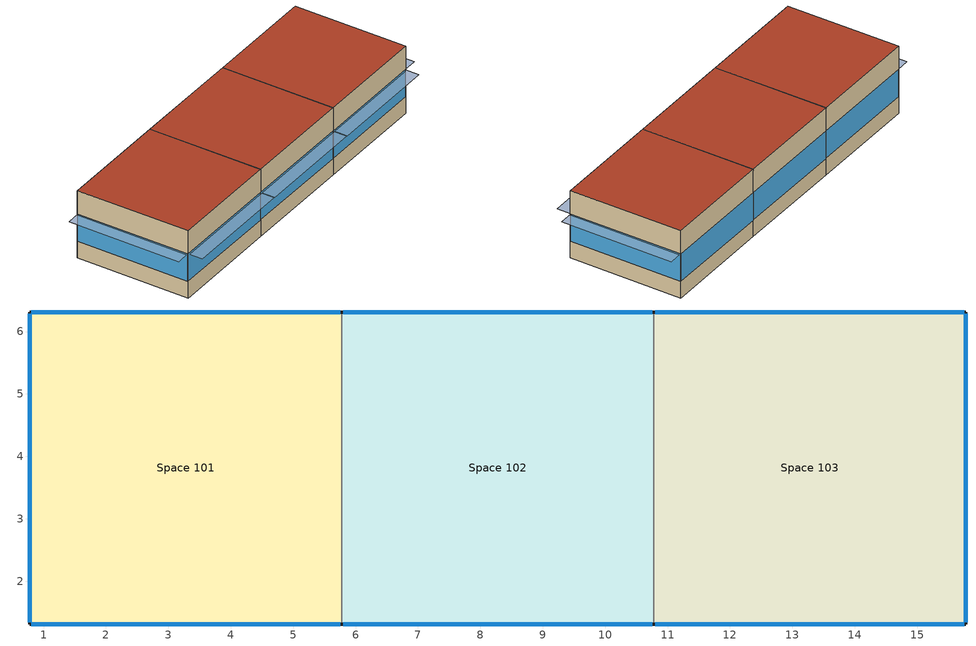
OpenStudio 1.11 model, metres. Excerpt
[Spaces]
Space 101
 floor ground: 5.78,6.31 5.78,1.31 0.78,1.31 0.78,6.31 z0
 wall outside: 5.78,6.31 0.78,6.31 0.78,1.31 5.78,1.31 z0:3.05
 wall to Space 102: 5.78,1.31 5.78,6.31 z0:3.05
 window: 5.75,6.31 0.8,6.31 / 0.8,1.31 5.75,1.31 / 0.78,6.29 0.78,1.34 z0.76:1.99
 roof outside: 5.78,1.31 5.78,6.31 0.78,6.31 0.78,1.31 z3.05
Space 102
 floor ground: 10.78,6.31 10.78,1.31 5.78,1.31 5.78,6.31 z0
 wall outside: 10.78,6.31 5.78,6.31 / 5.78,1.31 10.78,1.31 z0:3.05
 wall to Space 103: 10.78,1.31 10.78,6.31 z0:3.05
 window: 10.75,6.31 5.8,6.31 / 5.8,1.31 10.75,1.31 z0.76:1.99
 roof outside: 10.78,1.31 10.78,6.31 5.78,6.31 5.78,1.31 z3.05
Space 103
 floor ground: 15.78,6.31 15.78,1.31 10.78,1.31 10.78,6.31 z0
 wall outside: 10.78,1.31 15.78,1.31 15.78,6.31 10.78,6.31 z0:3.05
 window: 10.8,1.31 15.75,1.31 / 15.75,6.31 10.8,6.31 / 15.78,1.34 15.78,6.29 z0.76:1.99
 roof outside: 15.78,1.31 15.78,6.31 10.78,6.31 10.78,1.31 z3.05
shading: 5.75,0.7 5.75,1.31 0.8,1.31 0.8,0.7 z1.99; 16.39,1.34 16.39,6.29 15.78,6.29 15.78,1.34 z1.99; 0.78,1.34 0.78,6.29 0.16,6.29 0.16,1.34 z1.99; 10.75,0.7 10.75,1.31 5.8,1.31 5.8,0.7 z1.99; 15.75,0.7 15.75,1.31 10.8,1.31 10.8,0.7 z1.99
[Building]
Building 1: Space Type=189.1-2009 - Office - OpenOffice - CZ4-8; Default Construction Set=189.1-2009 - CZ5 - Office
[Site]
Piacenza: Latitude {deg}=44.92; Longitude {deg}=9.73; Time Zone {hr}=1; Elevation {m}=134
[ClimateZones]
Climate Zone Institution Name 1=ASHRAE; Climate Zone Document Name 1=ANSI/ASHRAE Standard 169; Climate Zone Document Year 1=2006; Climate Zone Institution Name 2=CEC; Climate Zone Document Name 2=California Climate Zone Descriptions; Climate Zone Document Year 2=1995
[SizingPeriod:DesignDay] Barometric Pressure {Pa}=99726; Sky Clearness=0; Rain Indicator=0; Snow Indicator=0; Day of Month=21; Daylight Saving Time Indicator=0; Dry-Bulb Temperature Range Modifier Type=DefaultMultipliers
Name | Maximum Dry-Bulb Temperature {C} | Daily Dry-Bulb Temperature Range {deltaC} | Humidity Indicating Conditions at Maximum Dry-Bulb | Wind Speed {m/s} | Wind Direction {deg} | Month | Day Type | Humidity Indicating Type | Solar Model Indicator | ASHRAE Taub | ASHRAE Taud
Piacenza Ann Clg .4% Condns Enth=>MDB | 30.3 | 11.9 | 74900 | 2.3 | 90 | 8 | SummerDesignDay | Enthalpy | ASHRAETau | 0.48 | 1.935
Piacenza Ann Clg .4% Condns DP=>MDB | 27.4 | 11.9 | 23 | 2.3 | 90 | 8 | SummerDesignDay | Dewpoint | ASHRAETau | 0.48 | 1.935
Piacenza Ann Clg .4% Condns WB=>MDB | 30.1 | 11.9 | 24.6 | 2.3 | 90 | 8 | SummerDesignDay | Wetbulb | ASHRAETau | 0.48 | 1.935
Piacenza Ann Hum_n 99.6% Condns DP=>MCDB | 3.5 | 0 | -11.3 | 2 | 250 | 1 | WinterDesignDay | Dewpoint | ASHRAEClearSky
[DefaultConstructionSet] Interior Partition Construction=Interior Partition
Name | Default Exterior Surface Constructions | Default Interior Surface Constructions | Default Ground Contact Surface Constructions | Default Exterior SubSurface Constructions | Default Interior SubSurface Constructions
189.1-2009 - CZ5 - Office | Default Surface Constructions 13 | Default Surface Constructions 14 | Default Surface Constructions 15 | Default Sub Surface Constructions 9 | Default Sub Surface Constructions 10
model | Default Surface Constructions 1 | Default Surface Constructions 2 | Default Surface Constructions 3 | Default Sub Surface Constructions 1 | Default Sub Surface Constructions 2
[DefaultSurfaceConstructions]
Name | Floor Construction | Wall Construction | Roof Ceiling Construction
Default Surface Constructions 1 | ExtSlabCarpet 4in ClimateZone 1-8 | model ext wall | ASHRAE 189.1-2009 ExtRoof IEAD ClimateZone 1
Default Surface Constructions 2; Default Surface Constructions 14 | Interior Floor | Interior Wall | Interior Ceiling
Default Surface Constructions 3; Default Surface Constructions 15 | ExtSlabCarpet 4in ClimateZone 1-8 | ExtSlabCarpet 4in ClimateZone 1-8 | ExtSlabCarpet 4in ClimateZone 1-8
Default Surface Constructions 13 | ExtSlabCarpet 4in ClimateZone 1-8 | ASHRAE 189.1-2009 ExtWall Mass ClimateZone 5 | ASHRAE 189.1-2009 ExtRoof IEAD ClimateZone 2-5
[Construction]
ExtSlabCarpet 4in ClimateZone 1-8: MAT-CC05 4 HW CONCRETE, CP02 CARPET PAD
model ext wall: 1IN Stucco, 8IN Concrete HW, 1/2IN Gypsum
ASHRAE 189.1-2009 ExtRoof IEAD ClimateZone 1: Roof Membrane, Roof Insulation [18], Metal Decking
Interior Floor: F16 Acoustic tile, F05 Ceiling air space resistance, M11 100mm lightweight concrete
Interior Wall: G01a 19mm gypsum board, F04 Wall air space resistance, G01a 19mm gypsum board
Interior Ceiling: M11 100mm lightweight concrete, F05 Ceiling air space resistance, F16 Acoustic tile
ASHRAE 189.1-2009 ExtWindow ClimateZone 1: Theoretical Glass [167]
Exterior Door: F08 Metal surface, I01 25mm insulation board
Interior Window: Clear 3mm
Interior Door; Interior Partition: G05 25mm wood
ASHRAE 189.1-2009 ExtRoof IEAD ClimateZone 2-5: Roof Membrane, Roof Insulation [21], Metal Decking
ASHRAE 189.1-2009 ExtWindow ClimateZone 4-5: Theoretical Glass [207]
ASHRAE 189.1-2009 ExtWall Mass ClimateZone 5: 1IN Stucco, 8IN Concrete HW, Wall Insulation [40], 1/2IN Gypsum
[Material] Thermal Absorptance=0.9
Name | Roughness | Thickness {m} | Conductivity {W/m-K} | Density {kg/m3} | Specific Heat {J/kg-K} | Solar Absorptance | Visible Absorptance
MAT-CC05 4 HW CONCRETE | Rough | 0.1016 | 1.311 | 2240 | 836.8 | 0.85 | 0.85
1IN Stucco | Smooth | 0.0253 | 0.6918 | 1858 | 837 | 0.92 | 0.92
8IN Concrete HW | MediumRough | 0.2033 | 1.7296 | 2243 | 837 | 0.65 | 0.65
1/2IN Gypsum | Smooth | 0.0127 | 0.16 | 784.9 | 830 | 0.4 | 0.4
Roof Membrane | VeryRough | 0.0095 | 0.16 | 1121.29 | 1460 | 0.7 | 0.7
Roof Insulation [18] | MediumRough | 0.1693 | 0.049 | 265 | 836.8 | 0.7 | 0.7
Metal Decking | MediumSmooth | 0.0015 | 45.006 | 7680 | 418.4 | 0.6 | 0.6
F16 Acoustic tile | MediumSmooth | 0.0191 | 0.06 | 368 | 590 | 0.3 | 0.3
M11 100mm lightweight concrete | MediumRough | 0.1016 | 0.53 | 1280 | 840 | 0.5 | 0.5
G01a 19mm gypsum board | MediumSmooth | 0.019 | 0.16 | 800 | 1090 | 0.4 | 0.4
F08 Metal surface | Smooth | 0.0008 | 45.28 | 7824 | 500 | 0.7 | 0.7
I01 25mm insulation board | MediumRough | 0.0254 | 0.03 | 43 | 1210 | 0.6 | 0.6
G05 25mm wood | MediumSmooth | 0.0254 | 0.15 | 608 | 1630 | 0.5 | 0.5
Roof Insulation [21] | MediumRough | 0.2105 | 0.049 | 265 | 836.8 | 0.7 | 0.7
Wall Insulation [40] | MediumRough | 0.0794 | 0.0432 | 91 | 837 | 0.5 | 0.5
[Material:NoMass]
CP02 CARPET PAD: Roughness=Smooth; Thermal Resistance {m2-K/W}=0.1; Thermal Absorptance=0.9; Solar Absorptance=0.8; Visible Absorptance=0.8
[Material:AirGap]
Name | Thermal Resistance {m2-K/W}
F05 Ceiling air space resistance | 0.18
F04 Wall air space resistance | 0.15
[DefaultSubSurfaceConstructions]
Name | Fixed Window Construction | Operable Window Construction | Door Construction | Tubular Daylight Dome Construction | Tubular Daylight Diffuser Construction
Default Sub Surface Constructions 1 | ASHRAE 189.1-2009 ExtWindow ClimateZone 1 | ASHRAE 189.1-2009 ExtWindow ClimateZone 1 | Exterior Door | Interior Window | Interior Window
Default Sub Surface Constructions 2; Default Sub Surface Constructions 10 | Interior Window | Interior Window | Interior Door
Default Sub Surface Constructions 9 | ASHRAE 189.1-2009 ExtWindow ClimateZone 4-5 | ASHRAE 189.1-2009 ExtWindow ClimateZone 4-5 | Exterior Door | Interior Window | Interior Window
[WindowMaterial:Glazing] Optical Data Type=SpectralAverage; Thickness {m}=0.003; Back Side Solar Reflectance at Normal Incidence=0; Back Side Visible Reflectance at Normal Incidence=0; Infrared Transmittance at Normal Incidence=0; Dirt Correction Factor for Solar and Visible Transmittance=1; Solar Diffusing=No
Name | Solar Transmittance at Normal Incidence | Front Side Solar Reflectance at Normal Incidence | Visible Transmittance at Normal Incidence | Front Side Visible Reflectance at Normal Incidence | Front Side Infrared Hemispherical Emissivity | Back Side Infrared Hemispherical Emissivity | Conductivity {W/m-K}
Theoretical Glass [167] | 0.2374 | 0.7126 | 0.2512 | 0.6988 | 0.985 | 0.985 | 2.1073
Clear 3mm | 0.837 | 0.075 | 0.898 | 0.081 | 0.84 | 0.84 | 0.9
Theoretical Glass [207] | 0.3311 | 0.6189 | 0.44 | 0.51 | 0.9 | 0.9 | 0.0133
[SpaceType] Standards Building Type=Office
Name | Default Schedule Set | Design Specification Outdoor Air Object | Standards Space Type
189.1-2009 - Office - Conference - CZ1-3 | 189.1-2009 - Office - Conference - CZ1-3 Schedule Set | 189.1-2009 - Office - Conference - CZ1-3 Ventilation | Conference
189.1-2009 - Office - Corridor - CZ1-3 | 189.1-2009 - Office - Corridor - CZ1-3 Schedule Set | 189.1-2009 - Office - Corridor - CZ1-3 Ventilation | Corridor
189.1-2009 - Office - OpenOffice - CZ1-3 | 189.1-2009 - Office - OpenOffice - CZ1-3 Schedule Set | 189.1-2009 - Office - OpenOffice - CZ1-3 Ventilation | OpenOffice
189.1-2009 - Office - OpenOffice - CZ4-8 | 189.1-2009 - Office - OpenOffice - CZ4-8 Schedule Set | 189.1-2009 - Office - OpenOffice - CZ4-8 Ventilation | OpenOffice
[DefaultScheduleSet] People Activity Level Schedule=Office Activity; Lighting Schedule=Office Bldg Light; Electric Equipment Schedule=Office Bldg Equip; Infiltration Schedule=Office Infil Quarter On
Name | Number of People Schedule
189.1-2009 - Office - Conference - CZ1-3 Schedule Set | Office Misc Occ
189.1-2009 - Office - Corridor - CZ1-3 Schedule Set; 189.1-2009 - Office - OpenOffice - CZ1-3 Schedule Set; 189.1-2009 - Office - OpenOffice - CZ4-8 Schedule Set | Office Work Occ
[Lights:Definition] Design Level Calculation Method=Watts/Area
Name | Watts per Space Floor Area {W/m2}
189.1-2009 - Office - Conference - CZ1-3 Lights Definition | 12.5938
189.1-2009 - Office - Corridor - CZ1-3 Lights Definition | 4.84376
189.1-2009 - Office - OpenOffice - CZ1-3 Lights Definition; 189.1-2009 - Office - OpenOffice - CZ4-8 Lights Definition | 10.6563
[Lights]
Name | Lights Definition | Space or SpaceType
189.1-2009 - Office - Conference - CZ1-3 Lights | 189.1-2009 - Office - Conference - CZ1-3 Lights Definition | 189.1-2009 - Office - Conference - CZ1-3
189.1-2009 - Office - Corridor - CZ1-3 Lights | 189.1-2009 - Office - Corridor - CZ1-3 Lights Definition | 189.1-2009 - Office - Corridor - CZ1-3
189.1-2009 - Office - OpenOffice - CZ1-3 Lights | 189.1-2009 - Office - OpenOffice - CZ1-3 Lights Definition | 189.1-2009 - Office - OpenOffice - CZ1-3
189.1-2009 - Office - OpenOffice - CZ4-8 Lights | 189.1-2009 - Office - OpenOffice - CZ4-8 Lights Definition | 189.1-2009 - Office - OpenOffice - CZ4-8
[DesignSpecification:OutdoorAir] Outdoor Air Method=Sum
Name | Outdoor Air Flow per Person {m3/s-person} | Outdoor Air Flow per Floor Area {m3/s-m2}
189.1-2009 - Office - Conference - CZ1-3 Ventilation; 189.1-2009 - Office - OpenOffice - CZ1-3 Ventilation; 189.1-2009 - Office - OpenOffice - CZ4-8 Ventilation | 0.00943895
189.1-2009 - Office - Corridor - CZ1-3 Ventilation |  | 0.000254
[People:Definition] Number of People Calculation Method=People/Area; Fraction Radiant=0.3
Name | People per Space Floor Area {person/m2}
189.1-2009 - Office - Conference - CZ1-3 People Definition | 0.538196
189.1-2009 - Office - Corridor - CZ1-3 People Definition | 0.0107639
189.1-2009 - Office - OpenOffice - CZ1-3 People Definition; 189.1-2009 - Office - OpenOffice - CZ4-8 People Definition | 0.0565105
[People]
Name | People Definition | Space or SpaceType
189.1-2009 - Office - Conference - CZ1-3 People | 189.1-2009 - Office - Conference - CZ1-3 People Definition | 189.1-2009 - Office - Conference - CZ1-3
189.1-2009 - Office - Corridor - CZ1-3 People | 189.1-2009 - Office - Corridor - CZ1-3 People Definition | 189.1-2009 - Office - Corridor - CZ1-3
189.1-2009 - Office - OpenOffice - CZ1-3 People | 189.1-2009 - Office - OpenOffice - CZ1-3 People Definition | 189.1-2009 - Office - OpenOffice - CZ1-3
189.1-2009 - Office - OpenOffice - CZ4-8 People | 189.1-2009 - Office - OpenOffice - CZ4-8 People Definition | 189.1-2009 - Office - OpenOffice - CZ4-8
[SpaceInfiltration:DesignFlowRate] Design Flow Rate Calculation Method=Flow/ExteriorArea
Name | Space or SpaceType | Flow per Exterior Surface Area {m3/s-m2}
189.1-2009 - Office - Conference - CZ1-3 Infiltration | 189.1-2009 - Office - Conference - CZ1-3 | 0.00030226
189.1-2009 - Office - Corridor - CZ1-3 Infiltration | 189.1-2009 - Office - Corridor - CZ1-3 | 0.00030226
189.1-2009 - Office - OpenOffice - CZ1-3 Infiltration | 189.1-2009 - Office - OpenOffice - CZ1-3 | 0.00030226
189.1-2009 - Office - OpenOffice - CZ4-8 Infiltration | 189.1-2009 - Office - OpenOffice - CZ4-8 | 0.000226568
[ElectricEquipment:Definition] Design Level Calculation Method=Watts/Area
Name | Watts per Space Floor Area {W/m2}
189.1-2009 - Office - Conference - CZ1-3 Electric Equipment Definition | 3.98265
189.1-2009 - Office - Corridor - CZ1-3 Electric Equipment Definition | 1.72223
189.1-2009 - Office - OpenOffice - CZ1-3 Electric Equipment Definition; 189.1-2009 - Office - OpenOffice - CZ4-8 Electric Equipment Definition | 7.64238
[ElectricEquipment]
Name | Electric Equipment Definition | Space or SpaceType
189.1-2009 - Office - Conference - CZ1-3 Electric Equipment | 189.1-2009 - Office - Conference - CZ1-3 Electric Equipment Definition | 189.1-2009 - Office - Conference - CZ1-3
189.1-2009 - Office - Corridor - CZ1-3 Electric Equipment | 189.1-2009 - Office - Corridor - CZ1-3 Electric Equipment Definition | 189.1-2009 - Office - Corridor - CZ1-3
189.1-2009 - Office - OpenOffice - CZ1-3 Electric Equipment | 189.1-2009 - Office - OpenOffice - CZ1-3 Electric Equipment Definition | 189.1-2009 - Office - OpenOffice - CZ1-3
189.1-2009 - Office - OpenOffice - CZ4-8 Electric Equipment | 189.1-2009 - Office - OpenOffice - CZ4-8 Electric Equipment Definition | 189.1-2009 - Office - OpenOffice - CZ4-8
[ThermostatSetpoint:DualSetpoint] Heating Setpoint Temperature Schedule=Medium Office HtgSetp; Cooling Setpoint Temperature Schedule=Medium Office ClgSetp
Thermal Zone 1 Thermostat; Thermal Zone 2 Thermostat; Thermal Zone 3 Thermostat
[BuildingStory] Nominal Z Coordinate {m}=0; Nominal Floor to Floor Height {m}=3.048
Building Story 1; Building Story 2
[Space] Default Construction Set=model; Building Story=Building Story 1
Name | Space Type | Thermal Zone
Space 101 | 189.1-2009 - Office - OpenOffice - CZ1-3 | Thermal Zone 1
Space 102 | 189.1-2009 - Office - Corridor - CZ1-3 | Thermal Zone 2
Space 103 | 189.1-2009 - Office - Conference - CZ1-3 | Thermal Zone 3
[ThermalZone] Use Ideal Air Loads=Yes
Name | Thermostat
Thermal Zone 1 | Thermal Zone 1 Thermostat
Thermal Zone 2 | Thermal Zone 2 Thermostat
Thermal Zone 3 | Thermal Zone 3 Thermostat
[Sizing:Zone] Zone Cooling Design Supply Air Temperature Input Method=SupplyAirTemperature; Zone Cooling Design Supply Air Temperature {C}=14; Zone Cooling Design Supply Air Temperature Difference {deltaC}=11.11; Zone Heating Design Supply Air Temperature Input Method=SupplyAirTemperature; Zone Heating Design Supply Air Temperature {C}=40; Zone Heating Design Supply Air Temperature Difference {deltaC}=11.11; Zone Cooling Design Supply Air Humidity Ratio {kg-H2O/kg-air}=0.0085; Zone Heating Design Supply Air Humidity Ratio {kg-H2O/kg-air}=0.008; Cooling Design Air Flow Method=DesignDay; Heating Design Air Flow Method=DesignDay; Account for Dedicated Outdoor Air System=No; Dedicated Outdoor Air System Control Strategy=NeutralSupplyAir; Dedicated Outdoor Air Low Setpoint Temperature for Design {C}=autosize; Dedicated Outdoor Air High Setpoint Temperature for Design {C}=autosize
Thermal Zone 1; Thermal Zone 2; Thermal Zone 3
[Schedule:Ruleset]
Name | Default Day Schedule | Summer Design Day Schedule | Winter Design Day Schedule
Office Bldg Light | Office Bldg Light Default Schedule | Office Bldg Light Summer Design Day | Office Bldg Light Winter Design Day
Office Misc Occ | Office Bldg Occ Default Schedule 1 | Office Bldg Occ Summer Design Day 1 | Office Bldg Occ Winter Design Day 1
Office Activity | Office Activity Default Schedule | Office Activity Summer Design Day | Office Activity Winter Design Day
Office Infil Quarter On | Office Infil Quarter On Default Schedule | Office Infil Quarter On Summer Design Day | Office Infil Quarter On Winter Design Day
Office Bldg Equip | Office Bldg Equip Default Schedule | Office Bldg Equip Summer Design Day | Office Bldg Equip Winter Design Day
Medium Office HtgSetp | Medium Office HtgSetp Default Schedule | Medium Office HtgSetp Summer Design Day | Medium Office HtgSetp Winter Design Day
Medium Office ClgSetp | Medium Office ClgSetp Default Schedule | Medium Office ClgSetp Summer Design Day | Medium Office ClgSetp Winter Design Day
Office Work Occ | Office Bldg Occ Default Schedule | Office Bldg Occ Summer Design Day | Office Bldg Occ Winter Design Day
[Schedule:Day]
Office Bldg Light Default Schedule: 5, 0, 0.05, 7, 0, 0.1, 8, 0, 0.3, 17, 0, 0.9, 18, 0, 0.7, 20, 0, 0.5, 22, 0, 0.3, 23, 0, 0.1, 24, 0, 0.05
Office Bldg Light Summer Design Day; Office Infil Quarter On Rule 1 Day Schedule; Office Bldg Equip Summer Design Day: 24, 0, 1
Office Bldg Light Winter Design Day; Office Bldg Occ Winter Design Day 1; Office Bldg Occ Rule 1 Day Schedule 1; Office Bldg Equip Winter Design Day; Office Bldg Occ Winter Design Day; Office Bldg Occ Rule 1 Day Schedule: 24, 0, 0
Office Bldg Light Rule 1 Day Schedule: 24, 0, 0.05
Office Bldg Light Rule 2 Day Schedule: 6, 0, 0.05, 8, 0, 0.1, 14, 0, 0.5, 17, 0, 0.15, 24, 0, 0.05
Office Bldg Occ Default Schedule 1: 6, 0, 0, 7, 0, 0.1, 8, 0, 0.2, 20, 0, 0.4, 22, 0, 0.1, 24, 0, 0.05
Office Bldg Occ Summer Design Day 1; Office Bldg Occ Summer Design Day: 6, 0, 0, 22, 0, 1, 24, 0, 0.05
Office Bldg Occ Rule 2 Day Schedule 1: 6, 0, 0, 8, 0, 0.1, 14, 0, 0.25, 17, 0, 0.1, 24, 0, 0
Office Activity Default Schedule; Office Activity Summer Design Day; Office Activity Winter Design Day: 24, 0, 132
Office Infil Quarter On Default Schedule; Office Infil Quarter On Summer Design Day: 6, 0, 1, 22, 0, 0.25, 24, 0, 1
Office Infil Quarter On Winter Design Day; Office Infil Quarter On Rule 2 Day Schedule: 6, 0, 1, 18, 0, 0.25, 24, 0, 1
Office Bldg Equip Default Schedule: 8, 0, 0.4, 12, 0, 0.9, 13, 0, 0.8, 17, 0, 0.9, 18, 0, 0.8, 20, 0, 0.6, 22, 0, 0.5, 24, 0, 0.4
Office Bldg Equip Rule 1 Day Schedule: 24, 0, 0.3
Office Bldg Equip Rule 2 Day Schedule: 6, 0, 0.3, 8, 0, 0.4, 14, 0, 0.5, 17, 0, 0.35, 24, 0, 0.3
Medium Office HtgSetp Default Schedule: 6, 0, 15.6, 22, 0, 21, 24, 0, 15.6
Medium Office HtgSetp Summer Design Day; Medium Office HtgSetp Rule 1 Day Schedule: 24, 0, 15.6
Medium Office HtgSetp Winter Design Day: 24, 0, 21
Medium Office HtgSetp Rule 2 Day Schedule: 6, 0, 15.6, 18, 0, 21, 24, 0, 15.6
Medium Office ClgSetp Default Schedule; Medium Office ClgSetp Summer Design Day: 6, 0, 26.7, 22, 0, 24, 24, 0, 26.7
Medium Office ClgSetp Winter Design Day; Medium Office ClgSetp Rule 1 Day Schedule: 24, 0, 26.7
Medium Office ClgSetp Rule 2 Day Schedule: 6, 0, 26.7, 18, 0, 24, 24, 0, 26.7
Office Bldg Occ Default Schedule: 6, 0, 0, 7, 0, 0.1, 8, 0, 0.2, 12, 0, 0.85, 13, 0, 0.5, 17, 0, 0.85, 18, 0, 0.7, 20, 0, 0.4, 22, 0, 0.1, 24, 0, 0.05
Office Bldg Occ Rule 2 Day Schedule: 6, 0, 0, 8, 0, 0.1, 14, 0, 0.4, 17, 0, 0.1, 24, 0, 0
[Schedule:Rule] Apply Monday=No; Apply Tuesday=No; Apply Wednesday=No; Apply Thursday=No; Apply Friday=No; Date Specification Type=DateRange; Start Month=1; Start Day=1; End Month=12; End Day=31
Name | Schedule Ruleset | Rule Order | Day Schedule | Apply Sunday | Apply Saturday
Office Bldg Light Rule 1 | Office Bldg Light | 0 | Office Bldg Light Rule 1 Day Schedule | Yes | No
Office Bldg Light Rule 2 | Office Bldg Light | 1 | Office Bldg Light Rule 2 Day Schedule | No | Yes
Office Misc Occ Rule 1 | Office Misc Occ | 0 | Office Bldg Occ Rule 1 Day Schedule 1 | Yes | No
Office Misc Occ Rule 2 | Office Misc Occ | 1 | Office Bldg Occ Rule 2 Day Schedule 1 | No | Yes
Office Infil Quarter On Rule 1 | Office Infil Quarter On | 0 | Office Infil Quarter On Rule 1 Day Schedule | Yes | No
Office Infil Quarter On Rule 2 | Office Infil Quarter On | 1 | Office Infil Quarter On Rule 2 Day Schedule | No | Yes
Office Bldg Equip Rule 1 | Office Bldg Equip | 0 | Office Bldg Equip Rule 1 Day Schedule | Yes | No
Office Bldg Equip Rule 2 | Office Bldg Equip | 1 | Office Bldg Equip Rule 2 Day Schedule | No | Yes
Medium Office HtgSetp Rule 1 | Medium Office HtgSetp | 0 | Medium Office HtgSetp Rule 1 Day Schedule | Yes | No
Medium Office HtgSetp Rule 2 | Medium Office HtgSetp | 1 | Medium Office HtgSetp Rule 2 Day Schedule | No | Yes
Medium Office ClgSetp Rule 1 | Medium Office ClgSetp | 0 | Medium Office ClgSetp Rule 1 Day Schedule | Yes | No
Medium Office ClgSetp Rule 2 | Medium Office ClgSetp | 1 | Medium Office ClgSetp Rule 2 Day Schedule | No | Yes
Office Work Occ Rule 1 | Office Work Occ | 0 | Office Bldg Occ Rule 1 Day Schedule | Yes | No
Office Work Occ Rule 2 | Office Work Occ | 1 | Office Bldg Occ Rule 2 Day Schedule | No | Yes
